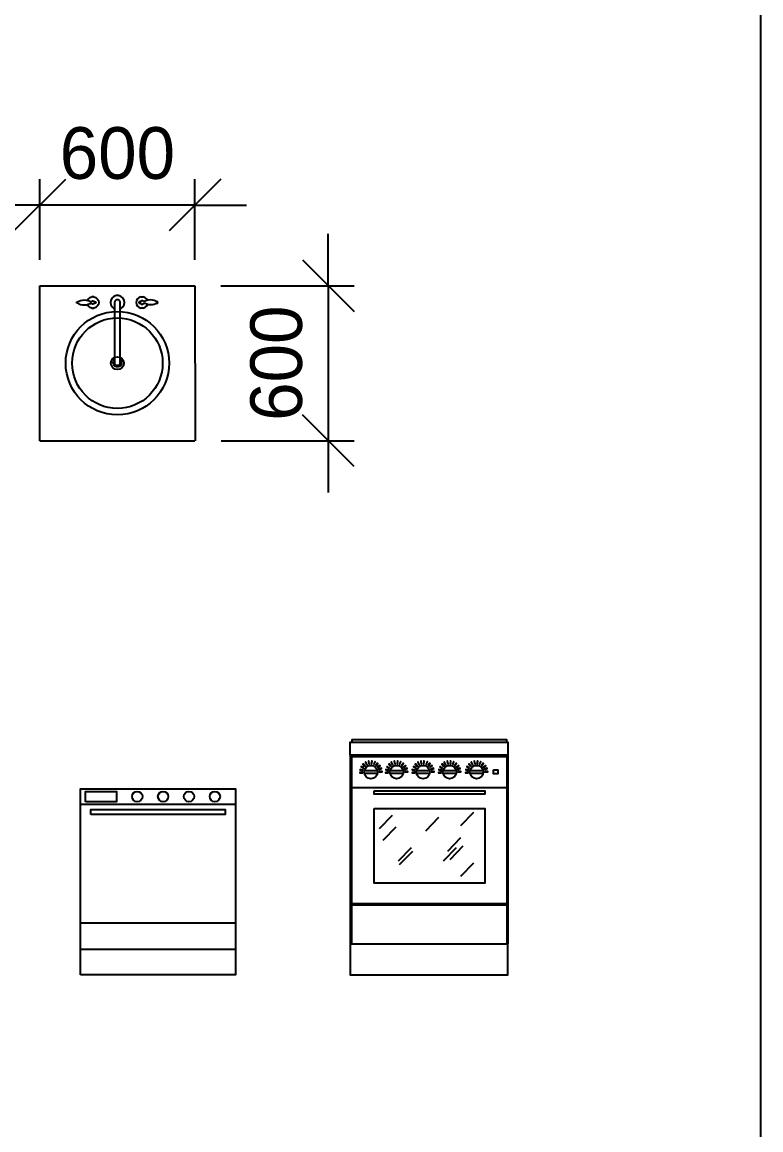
# Model space of a CAD drawing. Header units: millimetres. Extents: x 3103 to 179340, y -10977 to 70536.
# Drawn here: x 27542 to 30399, y 35614 to 39901 of the extents above; entities that cross this region are included whole.
import ezdxf

# ---------------------------------------------------------------- set-up
doc = ezdxf.new("R2010")
doc.units = ezdxf.units.MM
doc.header["$LTSCALE"] = 0.5
doc.layers.add('kuhnja', color=190, linetype='Continuous')
doc.layers.add('MEBEL', color=1, linetype='Continuous')
doc.styles.add('WROMLATS', font='wromlats.shx', dxfattribs={"bigfont": 'bigfont.shx'})
doc.dimstyles.new('juka', dxfattribs={"dimscale": 100, "dimtxt": 2, "dimasz": 2, "dimexe": 1, "dimexo": 1, "dimgap": 1, "dimtad": 1, "dimtoh": 1, "dimdec": 0, "dimzin": 0, "dimdsep": 46, "dimtxsty": 'WROMLATS', "dimblk": 'OBLIQUE', "dimcen": -3, "dimdle": 1, "dimclrd": 256, "dimclre": 256, "dimclrt": 256, "dimadec": 0, "dimazin": 0, "dimtfac": 1, "dimtdec": 0, "dimtix": 1, "dimtmove": 2, "dimatfit": 3, "dimldrblk": 'ORIGIN2', "dimfxl": 1, "dimtvp": 2.5, "dimtolj": 1, "dimtzin": 0, "dimarcsym": 0})

# ---------------------------------------------------------------- blocks, each defined once
blk = doc.blocks.new('Cab Base 1D_29')
at = {"layer": 'kuhnja', "linetype": 'Continuous'}
for p, q in [((0, 600), (600, 600)), ((286.4, 558.6), (279.2, 552.5)), ((286.4, 558.6), (279.2, 552.5)), ((286.4, 558.6), (279.2, 552.5)), ((295.3, 561.8), (286.4, 558.6)), ((295.3, 561.8), (286.4, 558.6)), ((295.3, 561.8), (286.4, 558.6)), ((304.7, 561.8), (295.3, 561.8)), ((304.7, 561.8), (295.3, 561.8)), ((304.7, 561.8), (295.3, 561.8)), ((313.6, 558.6), (304.7, 561.8)), ((313.6, 558.6), (304.7, 561.8)), ((313.6, 558.6), (304.7, 561.8)), ((320.8, 552.5), (313.6, 558.6)), ((320.8, 552.5), (313.6, 558.6)), ((320.8, 552.5), (313.6, 558.6)), ((142.6, 535.5), (142.9, 536.5)), ((142.6, 535.5), (142.9, 536.5)), ((142.6, 535.5), (142.9, 536.5)), ((142.6, 534.5), (142.6, 535.5)), ((142.6, 534.5), (142.6, 535.5)), ((142.6, 534.5), (142.6, 535.5)), ((142.9, 533.5), (142.6, 534.5)), ((142.9, 533.5), (142.6, 534.5)), ((142.9, 533.5), (142.6, 534.5)), ((142.9, 536.5), (143.6, 537.3)), ((142.9, 536.5), (143.6, 537.3)), ((142.9, 536.5), (143.6, 537.3)), ((143.6, 532.7), (142.9, 533.5)), ((143.6, 532.7), (142.9, 533.5)), ((143.6, 532.7), (142.9, 533.5)), ((143.6, 537.3), (144.5, 537.8)), ((143.6, 537.3), (144.5, 537.8)), ((143.6, 537.3), (144.5, 537.8)), ((144.5, 532.2), (143.6, 532.7)), ((144.5, 532.2), (143.6, 532.7)), ((144.5, 532.2), (143.6, 532.7)), ((144.5, 537.8), (145.5, 538)), ((144.5, 537.8), (145.5, 538)), ((144.5, 537.8), (145.5, 538)), ((145.5, 532), (144.5, 532.2)), ((145.5, 532), (144.5, 532.2)), ((145.5, 532), (144.5, 532.2)), ((145.5, 538), (146.5, 537.8)), ((145.5, 538), (146.5, 537.8)), ((145.5, 538), (146.5, 537.8)), ((146.5, 532.2), (145.5, 532)), ((146.5, 532.2), (145.5, 532)), ((146.5, 532.2), (145.5, 532)), ((146.5, 537.8), (147.4, 537.3)), ((146.5, 537.8), (147.4, 537.3)), ((146.5, 537.8), (147.4, 537.3)), ((147.4, 532.7), (146.5, 532.2)), ((147.4, 532.7), (146.5, 532.2)), ((147.4, 532.7), (146.5, 532.2)), ((147.4, 537.3), (148, 536.6)), ((147.4, 537.3), (148, 536.6)), ((147.4, 537.3), (148, 536.6)), ((148, 533.4), (147.4, 532.7)), ((148, 533.4), (147.4, 532.7)), ((148, 533.4), (147.4, 532.7)), ((148, 536.6), (148.6, 538.2)), ((148, 536.6), (148.6, 538.2)), ((148, 536.6), (148.6, 538.2)), ((148, 533.4), (148.6, 531.8)), ((148, 533.4), (148.6, 531.8)), ((148, 533.4), (148.6, 531.8)), ((148.6, 538.2), (149.5, 539.6)), ((148.6, 538.2), (149.5, 539.6)), ((148.6, 538.2), (149.5, 539.6)), ((148.6, 531.8), (149.5, 530.4)), ((148.6, 531.8), (149.5, 530.4)), ((148.6, 531.8), (149.5, 530.4)), ((149.5, 539.6), (151.2, 540.6)), ((149.5, 539.6), (151.2, 540.6)), ((149.5, 539.6), (151.2, 540.6)), ((149.5, 530.4), (151.2, 529.4)), ((149.5, 530.4), (151.2, 529.4)), ((149.5, 530.4), (151.2, 529.4)), ((151.2, 540.6), (157.1, 542.7)), ((151.2, 540.6), (157.1, 542.7)), ((151.2, 540.6), (157.1, 542.7)), ((151.2, 529.4), (157.1, 527.3)), ((151.2, 529.4), (157.1, 527.3)), ((151.2, 529.4), (157.1, 527.3)), ((157.1, 542.7), (164.7, 544.2)), ((157.1, 542.7), (164.7, 544.2)), ((157.1, 542.7), (164.7, 544.2)), ((157.1, 527.3), (164.7, 525.8)), ((157.1, 527.3), (164.7, 525.8)), ((157.1, 527.3), (164.7, 525.8)), ((164.7, 544.2), (172.4, 544.7)), ((164.7, 544.2), (172.4, 544.7)), ((164.7, 544.2), (172.4, 544.7)), ((164.7, 525.8), (172.4, 525.3)), ((164.7, 525.8), (172.4, 525.3)), ((164.7, 525.8), (172.4, 525.3)), ((172.4, 544.7), (180.3, 543.8)), ((172.4, 544.7), (180.3, 543.8)), ((172.4, 544.7), (180.3, 543.8)), ((172.4, 525.3), (180.3, 526.2)), ((172.4, 525.3), (180.3, 526.2)), ((172.4, 525.3), (180.3, 526.2)), ((180.3, 543.8), (186.4, 542.1)), ((180.3, 543.8), (186.4, 542.1)), ((180.3, 543.8), (186.4, 542.1)), ((180.3, 526.2), (186.4, 527.9)), ((180.3, 526.2), (186.4, 527.9)), ((180.3, 526.2), (186.4, 527.9)), ((183.8, 542.8), (187.7, 549.6)), ((183.8, 542.8), (187.7, 549.6)), ((183.8, 542.8), (187.7, 549.6)), ((187.7, 520.4), (183.8, 527.2)), ((187.7, 520.4), (183.8, 527.2)), ((187.7, 520.4), (183.8, 527.2)), ((186.4, 542.1), (193, 539.6)), ((186.4, 542.1), (193, 539.6)), ((186.4, 542.1), (193, 539.6)), ((186.4, 527.9), (193, 530.4)), ((186.4, 527.9), (193, 530.4)), ((186.4, 527.9), (193, 530.4)), ((187.7, 549.6), (193.7, 554.6)), ((187.7, 549.6), (193.7, 554.6)), ((187.7, 549.6), (193.7, 554.6)), ((193.7, 515.4), (187.7, 520.4)), ((193.7, 515.4), (187.7, 520.4)), ((193.7, 515.4), (187.7, 520.4)), ((193, 539.6), (197.3, 538.6)), ((193, 539.6), (197.3, 538.6)), ((193, 539.6), (197.3, 538.6)), ((193, 530.4), (197.3, 531.4)), ((193, 530.4), (197.3, 531.4)), ((193, 530.4), (197.3, 531.4)), ((193.7, 554.6), (201.1, 557.3)), ((193.7, 554.6), (201.1, 557.3)), ((193.7, 554.6), (201.1, 557.3)), ((201.1, 512.7), (193.7, 515.4)), ((201.1, 512.7), (193.7, 515.4)), ((201.1, 512.7), (193.7, 515.4)), ((197.3, 538.6), (199, 538.4)), ((197.3, 538.6), (199, 538.4)), ((197.3, 538.6), (199, 538.4)), ((197.3, 531.4), (199, 531.6)), ((197.3, 531.4), (199, 531.6)), ((197.3, 531.4), (199, 531.6)), ((198.9, 538.1), (199, 538.4)), ((198.9, 538.1), (199, 538.4)), ((198.9, 538.1), (199, 538.4)), ((199, 531.6), (198.9, 531.9)), ((199, 531.6), (198.9, 531.9)), ((199, 531.6), (198.9, 531.9)), ((199, 538.4), (200.6, 540.3)), ((199, 538.4), (200.6, 540.3)), ((199, 538.4), (200.6, 540.3)), ((200.6, 529.7), (199, 531.6)), ((200.6, 529.7), (199, 531.6)), ((200.6, 529.7), (199, 531.6)), ((200.6, 540.3), (202.6, 541.5)), ((200.6, 540.3), (202.6, 541.5)), ((200.6, 540.3), (202.6, 541.5)), ((202.6, 528.5), (200.6, 529.7)), ((202.6, 528.5), (200.6, 529.7)), ((202.6, 528.5), (200.6, 529.7)), ((208.9, 557.3), (201.1, 557.3)), ((208.9, 557.3), (201.1, 557.3)), ((208.9, 557.3), (201.1, 557.3)), ((202.6, 541.5), (205, 541.9)), ((202.6, 541.5), (205, 541.9)), ((202.6, 541.5), (205, 541.9)), ((205, 528.1), (202.6, 528.5)), ((205, 528.1), (202.6, 528.5)), ((205, 528.1), (202.6, 528.5)), ((205, 541.9), (207.4, 541.5)), ((205, 541.9), (207.4, 541.5)), ((205, 541.9), (207.4, 541.5)), ((207.4, 528.5), (205, 528.1)), ((207.4, 528.5), (205, 528.1)), ((207.4, 528.5), (205, 528.1)), ((207.4, 541.5), (209.4, 540.3)), ((207.4, 541.5), (209.4, 540.3)), ((207.4, 541.5), (209.4, 540.3)), ((209.4, 529.7), (207.4, 528.5)), ((209.4, 529.7), (207.4, 528.5)), ((209.4, 529.7), (207.4, 528.5)), ((208.9, 557.3), (216.3, 554.6)), ((208.9, 557.3), (216.3, 554.6)), ((208.9, 557.3), (216.3, 554.6)), ((216.3, 515.4), (208.9, 512.7)), ((216.3, 515.4), (208.9, 512.7)), ((216.3, 515.4), (208.9, 512.7)), ((209.4, 540.3), (211, 538.4)), ((209.4, 540.3), (211, 538.4)), ((209.4, 540.3), (211, 538.4)), ((211, 531.6), (209.4, 529.7)), ((211, 531.6), (209.4, 529.7)), ((211, 531.6), (209.4, 529.7)), ((211, 538.4), (211.8, 536.2)), ((211, 538.4), (211.8, 536.2)), ((211, 538.4), (211.8, 536.2)), ((211.8, 533.8), (211, 531.6)), ((211.8, 533.8), (211, 531.6)), ((211.8, 533.8), (211, 531.6)), ((211.8, 536.1), (211.9, 536.5)), ((211.8, 536.1), (211.9, 536.5)), ((211.8, 536.1), (211.9, 536.5)), ((211.8, 536.2), (211.8, 533.8)), ((211.8, 536.2), (211.8, 533.8)), ((211.8, 536.2), (211.8, 533.8)), ((211.9, 533.5), (211.8, 533.9)), ((211.9, 533.5), (211.8, 533.9)), ((211.9, 533.5), (211.8, 533.9)), ((211.9, 536.5), (212.6, 537.3)), ((211.9, 536.5), (212.6, 537.3)), ((211.9, 536.5), (212.6, 537.3)), ((212.6, 532.7), (211.9, 533.5)), ((212.6, 532.7), (211.9, 533.5)), ((212.6, 532.7), (211.9, 533.5)), ((212.6, 537.3), (213.5, 537.8)), ((212.6, 537.3), (213.5, 537.8)), ((212.6, 537.3), (213.5, 537.8)), ((213.5, 532.2), (212.6, 532.7)), ((213.5, 532.2), (212.6, 532.7)), ((213.5, 532.2), (212.6, 532.7)), ((213.5, 537.8), (214.5, 538)), ((213.5, 537.8), (214.5, 538)), ((213.5, 537.8), (214.5, 538)), ((214.5, 532), (213.5, 532.2)), ((214.5, 532), (213.5, 532.2)), ((214.5, 532), (213.5, 532.2)), ((214.5, 538), (215.5, 537.8)), ((214.5, 538), (215.5, 537.8)), ((214.5, 538), (215.5, 537.8)), ((215.5, 532.2), (214.5, 532)), ((215.5, 532.2), (214.5, 532)), ((215.5, 532.2), (214.5, 532)), ((215.5, 537.8), (216.4, 537.3)), ((215.5, 537.8), (216.4, 537.3)), ((215.5, 537.8), (216.4, 537.3)), ((216.4, 532.7), (215.5, 532.2)), ((216.4, 532.7), (215.5, 532.2)), ((216.4, 532.7), (215.5, 532.2)), ((216.3, 554.6), (222.3, 549.6)), ((216.3, 554.6), (222.3, 549.6)), ((216.3, 554.6), (222.3, 549.6)), ((222.3, 520.4), (216.3, 515.4)), ((222.3, 520.4), (216.3, 515.4)), ((222.3, 520.4), (216.3, 515.4)), ((216.4, 537.3), (217.1, 536.5)), ((216.4, 537.3), (217.1, 536.5)), ((216.4, 537.3), (217.1, 536.5)), ((217.1, 533.5), (216.4, 532.7)), ((217.1, 533.5), (216.4, 532.7)), ((217.1, 533.5), (216.4, 532.7)), ((217.1, 536.5), (217.4, 535.5)), ((217.1, 536.5), (217.4, 535.5)), ((217.1, 536.5), (217.4, 535.5)), ((217.4, 534.5), (217.1, 533.5)), ((217.4, 534.5), (217.1, 533.5)), ((217.4, 534.5), (217.1, 533.5)), ((217.4, 535.5), (217.4, 534.5)), ((217.4, 535.5), (217.4, 534.5)), ((217.4, 535.5), (217.4, 534.5)), ((222.3, 549.6), (226.3, 542.7)), ((222.3, 549.6), (226.3, 542.7)), ((222.3, 549.6), (226.3, 542.7)), ((226.3, 527.3), (222.3, 520.4)), ((226.3, 527.3), (222.3, 520.4)), ((226.3, 527.3), (222.3, 520.4)), ((226.3, 542.7), (227.6, 535)), ((226.3, 542.7), (227.6, 535)), ((226.3, 542.7), (227.6, 535)), ((227.6, 535), (226.3, 527.3)), ((227.6, 535), (226.3, 527.3)), ((227.6, 535), (226.3, 527.3)), ((274.4, 544.3), (272.8, 535)), ((274.4, 544.3), (272.8, 535)), ((274.4, 544.3), (272.8, 535)), ((272.8, 535), (274.4, 525.7)), ((272.8, 535), (274.4, 525.7)), ((272.8, 535), (274.4, 525.7)), ((279.2, 552.5), (274.4, 544.3)), ((279.2, 552.5), (274.4, 544.3)), ((279.2, 552.5), (274.4, 544.3)), ((274.4, 525.7), (279.2, 517.5)), ((274.4, 525.7), (279.2, 517.5)), ((274.4, 525.7), (279.2, 517.5)), ((279.2, 517.5), (286.4, 511.4)), ((279.2, 517.5), (286.4, 511.4)), ((279.2, 517.5), (286.4, 511.4)), ((289.5, 537.8), (289.2, 536.9)), ((289.5, 537.8), (289.2, 536.9)), ((289.5, 537.8), (289.2, 536.9)), ((289.2, 536.9), (289.2, 299.8)), ((289.2, 536.9), (289.2, 299.8)), ((289.2, 536.9), (289.2, 299.8)), ((290.1, 539.6), (289.5, 537.8)), ((290.1, 539.6), (289.5, 537.8)), ((290.1, 539.6), (289.5, 537.8)), ((290.5, 540.5), (290.1, 539.6)), ((290.5, 540.5), (290.1, 539.6)), ((290.5, 540.5), (290.1, 539.6)), ((291.1, 541.2), (290.5, 540.5)), ((291.1, 541.2), (290.5, 540.5)), ((291.1, 541.2), (290.5, 540.5)), ((292.3, 542.7), (291.1, 541.2)), ((292.3, 542.7), (291.1, 541.2)), ((292.3, 542.7), (291.1, 541.2)), ((292.9, 543.4), (292.3, 542.7)), ((292.9, 543.4), (292.3, 542.7)), ((292.9, 543.4), (292.3, 542.7)), ((293.8, 543.9), (292.9, 543.4)), ((293.8, 543.9), (292.9, 543.4)), ((293.8, 543.9), (292.9, 543.4)), ((295.4, 544.9), (293.8, 543.9)), ((295.4, 544.9), (293.8, 543.9)), ((295.4, 544.9), (293.8, 543.9)), ((296.2, 545.3), (295.4, 544.9)), ((296.2, 545.3), (295.4, 544.9)), ((296.2, 545.3), (295.4, 544.9)), ((297.2, 545.5), (296.2, 545.3)), ((297.2, 545.5), (296.2, 545.3)), ((297.2, 545.5), (296.2, 545.3)), ((299.1, 545.8), (297.2, 545.5)), ((299.1, 545.8), (297.2, 545.5)), ((299.1, 545.8), (297.2, 545.5)), ((300, 546), (299.1, 545.8)), ((300, 546), (299.1, 545.8)), ((300, 546), (299.1, 545.8)), ((300.9, 545.8), (300, 546)), ((300.9, 545.8), (300, 546)), ((300.9, 545.8), (300, 546)), ((302.8, 545.5), (300.9, 545.8)), ((302.8, 545.5), (300.9, 545.8)), ((302.8, 545.5), (300.9, 545.8)), ((303.8, 545.3), (302.8, 545.5)), ((303.8, 545.3), (302.8, 545.5)), ((303.8, 545.3), (302.8, 545.5)), ((304.6, 544.9), (303.8, 545.3)), ((304.6, 544.9), (303.8, 545.3)), ((304.6, 544.9), (303.8, 545.3)), ((306.2, 543.9), (304.6, 544.9)), ((306.2, 543.9), (304.6, 544.9)), ((306.2, 543.9), (304.6, 544.9)), ((307.1, 543.4), (306.2, 543.9)), ((307.1, 543.4), (306.2, 543.9)), ((307.1, 543.4), (306.2, 543.9)), ((307.7, 542.7), (307.1, 543.4)), ((307.7, 542.7), (307.1, 543.4)), ((307.7, 542.7), (307.1, 543.4)), ((308.9, 541.2), (307.7, 542.7)), ((308.9, 541.2), (307.7, 542.7)), ((308.9, 541.2), (307.7, 542.7)), ((309.5, 540.5), (308.9, 541.2)), ((309.5, 540.5), (308.9, 541.2)), ((309.5, 540.5), (308.9, 541.2)), ((309.9, 539.6), (309.5, 540.5)), ((309.9, 539.6), (309.5, 540.5)), ((309.9, 539.6), (309.5, 540.5)), ((310.5, 537.8), (309.9, 539.6)), ((310.5, 537.8), (309.9, 539.6)), ((310.5, 537.8), (309.9, 539.6)), ((310.8, 536.9), (310.5, 537.8)), ((310.8, 536.9), (310.5, 537.8)), ((310.8, 536.9), (310.5, 537.8)), ((310.8, 299.8), (310.8, 536.9)), ((310.8, 299.8), (310.8, 536.9)), ((310.8, 299.8), (310.8, 536.9)), ((313.6, 511.4), (320.8, 517.5)), ((313.6, 511.4), (320.8, 517.5)), ((313.6, 511.4), (320.8, 517.5)), ((325.6, 544.3), (320.8, 552.5)), ((325.6, 544.3), (320.8, 552.5)), ((325.6, 544.3), (320.8, 552.5)), ((320.8, 517.5), (325.6, 525.7)), ((320.8, 517.5), (325.6, 525.7)), ((320.8, 517.5), (325.6, 525.7)), ((327.2, 535), (325.6, 544.3)), ((327.2, 535), (325.6, 544.3)), ((327.2, 535), (325.6, 544.3)), ((325.6, 525.7), (327.2, 535)), ((325.6, 525.7), (327.2, 535)), ((325.6, 525.7), (327.2, 535)), ((373.7, 542.7), (372.4, 535)), ((373.7, 542.7), (372.4, 535)), ((373.7, 542.7), (372.4, 535)), ((372.4, 535), (373.7, 527.3)), ((372.4, 535), (373.7, 527.3)), ((372.4, 535), (373.7, 527.3)), ((377.7, 549.6), (373.7, 542.7)), ((377.7, 549.6), (373.7, 542.7)), ((377.7, 549.6), (373.7, 542.7)), ((373.7, 527.3), (377.7, 520.4)), ((373.7, 527.3), (377.7, 520.4)), ((373.7, 527.3), (377.7, 520.4)), ((383.7, 554.6), (377.7, 549.6)), ((383.7, 554.6), (377.7, 549.6)), ((383.7, 554.6), (377.7, 549.6)), ((377.7, 520.4), (383.7, 515.4)), ((377.7, 520.4), (383.7, 515.4)), ((377.7, 520.4), (383.7, 515.4)), ((382.9, 536.5), (382.6, 535.5)), ((382.9, 536.5), (382.6, 535.5)), ((382.9, 536.5), (382.6, 535.5)), ((382.6, 535.5), (382.6, 534.5)), ((382.6, 535.5), (382.6, 534.5)), ((382.6, 535.5), (382.6, 534.5)), ((382.6, 534.5), (382.9, 533.5)), ((382.6, 534.5), (382.9, 533.5)), ((382.6, 534.5), (382.9, 533.5)), ((383.6, 537.3), (382.9, 536.5)), ((383.6, 537.3), (382.9, 536.5)), ((383.6, 537.3), (382.9, 536.5)), ((382.9, 533.5), (383.6, 532.7)), ((382.9, 533.5), (383.6, 532.7)), ((382.9, 533.5), (383.6, 532.7)), ((384.5, 537.8), (383.6, 537.3)), ((384.5, 537.8), (383.6, 537.3)), ((384.5, 537.8), (383.6, 537.3)), ((383.6, 532.7), (384.5, 532.2)), ((383.6, 532.7), (384.5, 532.2)), ((383.6, 532.7), (384.5, 532.2)), ((391.1, 557.3), (383.7, 554.6)), ((391.1, 557.3), (383.7, 554.6)), ((391.1, 557.3), (383.7, 554.6)), ((383.7, 515.4), (391.1, 512.7)), ((383.7, 515.4), (391.1, 512.7)), ((383.7, 515.4), (391.1, 512.7)), ((385.5, 538), (384.5, 537.8)), ((385.5, 538), (384.5, 537.8)), ((385.5, 538), (384.5, 537.8)), ((384.5, 532.2), (385.5, 532)), ((384.5, 532.2), (385.5, 532)), ((384.5, 532.2), (385.5, 532)), ((386.5, 537.8), (385.5, 538)), ((386.5, 537.8), (385.5, 538)), ((386.5, 537.8), (385.5, 538)), ((385.5, 532), (386.5, 532.2)), ((385.5, 532), (386.5, 532.2)), ((385.5, 532), (386.5, 532.2)), ((387.4, 537.3), (386.5, 537.8)), ((387.4, 537.3), (386.5, 537.8)), ((387.4, 537.3), (386.5, 537.8)), ((386.5, 532.2), (387.4, 532.7)), ((386.5, 532.2), (387.4, 532.7)), ((386.5, 532.2), (387.4, 532.7)), ((388.1, 536.5), (387.4, 537.3)), ((388.1, 536.5), (387.4, 537.3)), ((388.1, 536.5), (387.4, 537.3)), ((387.4, 532.7), (388.1, 533.5)), ((387.4, 532.7), (388.1, 533.5)), ((387.4, 532.7), (388.1, 533.5)), ((388.2, 536.1), (388.1, 536.5)), ((388.2, 536.1), (388.1, 536.5)), ((388.2, 536.1), (388.1, 536.5)), ((388.1, 533.5), (388.2, 533.9)), ((388.1, 533.5), (388.2, 533.9)), ((388.1, 533.5), (388.2, 533.9)), ((389, 538.4), (388.2, 536.2)), ((389, 538.4), (388.2, 536.2)), ((389, 538.4), (388.2, 536.2)), ((388.2, 536.2), (388.2, 533.8)), ((388.2, 536.2), (388.2, 533.8)), ((388.2, 536.2), (388.2, 533.8)), ((388.2, 533.8), (389, 531.6)), ((388.2, 533.8), (389, 531.6)), ((388.2, 533.8), (389, 531.6)), ((390.6, 540.3), (389, 538.4)), ((390.6, 540.3), (389, 538.4)), ((390.6, 540.3), (389, 538.4)), ((389, 531.6), (390.6, 529.7)), ((389, 531.6), (390.6, 529.7)), ((389, 531.6), (390.6, 529.7)), ((392.6, 541.5), (390.6, 540.3)), ((392.6, 541.5), (390.6, 540.3)), ((392.6, 541.5), (390.6, 540.3)), ((390.6, 529.7), (392.6, 528.5)), ((390.6, 529.7), (392.6, 528.5)), ((390.6, 529.7), (392.6, 528.5)), ((391.1, 557.3), (398.9, 557.3)), ((391.1, 557.3), (398.9, 557.3)), ((391.1, 557.3), (398.9, 557.3)), ((395, 541.9), (392.6, 541.5)), ((395, 541.9), (392.6, 541.5)), ((395, 541.9), (392.6, 541.5)), ((392.6, 528.5), (395, 528.1)), ((392.6, 528.5), (395, 528.1)), ((392.6, 528.5), (395, 528.1)), ((397.4, 541.5), (395, 541.9)), ((397.4, 541.5), (395, 541.9)), ((397.4, 541.5), (395, 541.9)), ((395, 528.1), (397.4, 528.5)), ((395, 528.1), (397.4, 528.5)), ((395, 528.1), (397.4, 528.5)), ((399.4, 540.3), (397.4, 541.5)), ((399.4, 540.3), (397.4, 541.5)), ((399.4, 540.3), (397.4, 541.5)), ((397.4, 528.5), (399.4, 529.7)), ((397.4, 528.5), (399.4, 529.7)), ((397.4, 528.5), (399.4, 529.7)), ((406.3, 554.6), (398.9, 557.3)), ((406.3, 554.6), (398.9, 557.3)), ((406.3, 554.6), (398.9, 557.3)), ((398.9, 512.7), (406.3, 515.4)), ((398.9, 512.7), (406.3, 515.4)), ((398.9, 512.7), (406.3, 515.4)), ((401, 538.4), (399.4, 540.3)), ((401, 538.4), (399.4, 540.3)), ((401, 538.4), (399.4, 540.3)), ((399.4, 529.7), (401, 531.6)), ((399.4, 529.7), (401, 531.6)), ((399.4, 529.7), (401, 531.6)), ((402.7, 538.6), (401, 538.4)), ((402.7, 538.6), (401, 538.4)), ((402.7, 538.6), (401, 538.4)), ((401.1, 538.1), (401, 538.4)), ((401.1, 538.1), (401, 538.4)), ((401.1, 538.1), (401, 538.4)), ((401, 531.6), (401.1, 531.9)), ((401, 531.6), (401.1, 531.9)), ((401, 531.6), (401.1, 531.9)), ((402.7, 531.4), (401, 531.6)), ((402.7, 531.4), (401, 531.6)), ((402.7, 531.4), (401, 531.6)), ((407, 539.6), (402.7, 538.6)), ((407, 539.6), (402.7, 538.6)), ((407, 539.6), (402.7, 538.6)), ((407, 530.4), (402.7, 531.4)), ((407, 530.4), (402.7, 531.4)), ((407, 530.4), (402.7, 531.4)), ((412.3, 549.6), (406.3, 554.6)), ((412.3, 549.6), (406.3, 554.6)), ((412.3, 549.6), (406.3, 554.6)), ((406.3, 515.4), (412.3, 520.4)), ((406.3, 515.4), (412.3, 520.4)), ((406.3, 515.4), (412.3, 520.4)), ((413.6, 542.1), (407, 539.6)), ((413.6, 542.1), (407, 539.6)), ((413.6, 542.1), (407, 539.6)), ((413.6, 527.9), (407, 530.4)), ((413.6, 527.9), (407, 530.4)), ((413.6, 527.9), (407, 530.4)), ((416.2, 542.8), (412.3, 549.6)), ((416.2, 542.8), (412.3, 549.6)), ((416.2, 542.8), (412.3, 549.6)), ((412.3, 520.4), (416.2, 527.2)), ((412.3, 520.4), (416.2, 527.2)), ((412.3, 520.4), (416.2, 527.2)), ((419.7, 543.8), (413.6, 542.1)), ((419.7, 543.8), (413.6, 542.1)), ((419.7, 543.8), (413.6, 542.1)), ((419.7, 526.2), (413.6, 527.9)), ((419.7, 526.2), (413.6, 527.9)), ((419.7, 526.2), (413.6, 527.9)), ((427.6, 544.7), (419.7, 543.8)), ((427.6, 544.7), (419.7, 543.8)), ((427.6, 544.7), (419.7, 543.8)), ((427.6, 525.3), (419.7, 526.2)), ((427.6, 525.3), (419.7, 526.2)), ((427.6, 525.3), (419.7, 526.2)), ((435.3, 544.2), (427.6, 544.7)), ((435.3, 544.2), (427.6, 544.7)), ((435.3, 544.2), (427.6, 544.7)), ((435.3, 525.8), (427.6, 525.3)), ((435.3, 525.8), (427.6, 525.3)), ((435.3, 525.8), (427.6, 525.3)), ((442.9, 542.7), (435.3, 544.2)), ((442.9, 542.7), (435.3, 544.2)), ((442.9, 542.7), (435.3, 544.2)), ((442.9, 527.3), (435.3, 525.8)), ((442.9, 527.3), (435.3, 525.8)), ((442.9, 527.3), (435.3, 525.8)), ((448.8, 540.6), (442.9, 542.7)), ((448.8, 540.6), (442.9, 542.7)), ((448.8, 540.6), (442.9, 542.7)), ((448.8, 529.4), (442.9, 527.3)), ((448.8, 529.4), (442.9, 527.3)), ((448.8, 529.4), (442.9, 527.3)), ((450.5, 539.6), (448.8, 540.6)), ((450.5, 539.6), (448.8, 540.6)), ((450.5, 539.6), (448.8, 540.6)), ((450.5, 530.4), (448.8, 529.4)), ((450.5, 530.4), (448.8, 529.4)), ((450.5, 530.4), (448.8, 529.4)), ((451.4, 538.2), (450.5, 539.6)), ((451.4, 538.2), (450.5, 539.6)), ((451.4, 538.2), (450.5, 539.6)), ((451.4, 531.8), (450.5, 530.4)), ((451.4, 531.8), (450.5, 530.4)), ((451.4, 531.8), (450.5, 530.4)), ((452, 536.6), (451.4, 538.2)), ((452, 536.6), (451.4, 538.2)), ((452, 536.6), (451.4, 538.2)), ((452, 533.4), (451.4, 531.8)), ((452, 533.4), (451.4, 531.8)), ((452, 533.4), (451.4, 531.8)), ((452.6, 537.3), (452, 536.6)), ((452.6, 537.3), (452, 536.6)), ((452.6, 537.3), (452, 536.6)), ((452, 533.4), (452.6, 532.7)), ((452, 533.4), (452.6, 532.7)), ((452, 533.4), (452.6, 532.7)), ((453.5, 537.8), (452.6, 537.3)), ((453.5, 537.8), (452.6, 537.3)), ((453.5, 537.8), (452.6, 537.3)), ((452.6, 532.7), (453.5, 532.2)), ((452.6, 532.7), (453.5, 532.2)), ((452.6, 532.7), (453.5, 532.2)), ((454.5, 538), (453.5, 537.8)), ((454.5, 538), (453.5, 537.8)), ((454.5, 538), (453.5, 537.8)), ((453.5, 532.2), (454.5, 532)), ((453.5, 532.2), (454.5, 532)), ((453.5, 532.2), (454.5, 532)), ((455.5, 537.8), (454.5, 538)), ((455.5, 537.8), (454.5, 538)), ((455.5, 537.8), (454.5, 538)), ((454.5, 532), (455.5, 532.2)), ((454.5, 532), (455.5, 532.2)), ((454.5, 532), (455.5, 532.2)), ((456.4, 537.3), (455.5, 537.8)), ((456.4, 537.3), (455.5, 537.8)), ((456.4, 537.3), (455.5, 537.8)), ((455.5, 532.2), (456.4, 532.7)), ((455.5, 532.2), (456.4, 532.7)), ((455.5, 532.2), (456.4, 532.7)), ((457.1, 536.5), (456.4, 537.3)), ((457.1, 536.5), (456.4, 537.3)), ((457.1, 536.5), (456.4, 537.3)), ((456.4, 532.7), (457.1, 533.5)), ((456.4, 532.7), (457.1, 533.5)), ((456.4, 532.7), (457.1, 533.5)), ((457.4, 535.5), (457.1, 536.5)), ((457.4, 535.5), (457.1, 536.5)), ((457.4, 535.5), (457.1, 536.5)), ((457.1, 533.5), (457.4, 534.5)), ((457.1, 533.5), (457.4, 534.5)), ((457.1, 533.5), (457.4, 534.5)), ((457.4, 534.5), (457.4, 535.5)), ((457.4, 534.5), (457.4, 535.5)), ((457.4, 534.5), (457.4, 535.5)), ((201.1, 512.7), (208.9, 512.7)), ((201.1, 512.7), (208.9, 512.7)), ((201.1, 512.7), (208.9, 512.7)), ((286.4, 511.4), (289.2, 510.4)), ((286.4, 511.4), (289.2, 510.4)), ((286.4, 511.4), (289.2, 510.4)), ((310.8, 510.4), (313.6, 511.4)), ((310.8, 510.4), (313.6, 511.4)), ((310.8, 510.4), (313.6, 511.4)), ((398.9, 512.7), (391.1, 512.7)), ((398.9, 512.7), (391.1, 512.7)), ((398.9, 512.7), (391.1, 512.7)), ((283.5, 301.7), (284.5, 307.4)), ((283.5, 301.7), (284.5, 307.4)), ((283.5, 301.7), (284.5, 307.4)), ((284.5, 296), (283.5, 301.7)), ((284.5, 296), (283.5, 301.7)), ((284.5, 296), (283.5, 301.7)), ((284.5, 307.4), (287.3, 312.3)), ((284.5, 307.4), (287.3, 312.3)), ((284.5, 307.4), (287.3, 312.3)), ((287.3, 312.3), (289.2, 313.9)), ((287.3, 312.3), (289.2, 313.9)), ((287.3, 312.3), (289.2, 313.9)), ((310.8, 313.9), (312.7, 312.3)), ((310.8, 313.9), (312.7, 312.3)), ((310.8, 313.9), (312.7, 312.3)), ((312.7, 312.3), (315.5, 307.4)), ((312.7, 312.3), (315.5, 307.4)), ((312.7, 312.3), (315.5, 307.4)), ((315.5, 307.4), (316.5, 301.7)), ((315.5, 307.4), (316.5, 301.7)), ((315.5, 307.4), (316.5, 301.7)), ((316.5, 301.7), (315.5, 296)), ((316.5, 301.7), (315.5, 296)), ((316.5, 301.7), (315.5, 296)), ((287.3, 291.1), (284.5, 296)), ((287.3, 291.1), (284.5, 296)), ((287.3, 291.1), (284.5, 296)), ((291.7, 287.4), (287.3, 291.1)), ((291.7, 287.4), (287.3, 291.1)), ((291.7, 287.4), (287.3, 291.1)), ((290.5, 296.2), (289.2, 299.8)), ((290.5, 296.2), (289.2, 299.8)), ((290.5, 296.2), (289.2, 299.8)), ((292.9, 293.3), (290.5, 296.2)), ((292.9, 293.3), (290.5, 296.2)), ((292.9, 293.3), (290.5, 296.2)), ((297.1, 285.4), (291.7, 287.4)), ((297.1, 285.4), (291.7, 287.4)), ((297.1, 285.4), (291.7, 287.4)), ((296.2, 291.4), (292.9, 293.3)), ((296.2, 291.4), (292.9, 293.3)), ((296.2, 291.4), (292.9, 293.3)), ((300, 290.7), (296.2, 291.4)), ((300, 290.7), (296.2, 291.4)), ((300, 290.7), (296.2, 291.4)), ((302.9, 285.4), (297.1, 285.4)), ((302.9, 285.4), (297.1, 285.4)), ((302.9, 285.4), (297.1, 285.4)), ((303.8, 291.4), (300, 290.7)), ((303.8, 291.4), (300, 290.7)), ((303.8, 291.4), (300, 290.7)), ((308.3, 287.4), (302.9, 285.4)), ((308.3, 287.4), (302.9, 285.4)), ((308.3, 287.4), (302.9, 285.4)), ((307.1, 293.3), (303.8, 291.4)), ((307.1, 293.3), (303.8, 291.4)), ((307.1, 293.3), (303.8, 291.4)), ((309.5, 296.2), (307.1, 293.3)), ((309.5, 296.2), (307.1, 293.3)), ((309.5, 296.2), (307.1, 293.3)), ((312.7, 291.1), (308.3, 287.4)), ((312.7, 291.1), (308.3, 287.4)), ((312.7, 291.1), (308.3, 287.4)), ((310.8, 299.8), (309.5, 296.2)), ((310.8, 299.8), (309.5, 296.2)), ((310.8, 299.8), (309.5, 296.2)), ((315.5, 296), (312.7, 291.1)), ((315.5, 296), (312.7, 291.1)), ((315.5, 296), (312.7, 291.1)), ((0, 0), (600, 0))]:
    blk.add_line(p, q, dxfattribs=at)
at = {"layer": 'kuhnja'}
for p, q in [((0, 0), (0, 600)), ((600, 600), (601.3, 0))]:
    blk.add_line(p, q, dxfattribs=at)
at = {"layer": 'kuhnja', "linetype": 'Continuous'}
for radius in [200, 175, 25]:
    blk.add_circle((300, 300), radius, dxfattribs=at)
blk = doc.blocks.new('Range-Oven - 30 in front')
at = {"layer": 'kuhnja'}
for p, q in [((0, 33.00005), (30, 33.00005)), ((30, 10), (0, 10)), ((0, 5), (30, 5))]:
    blk.add_line(p, q, dxfattribs=at)
for points in [[(0, 0), (0, 36.00005), (30, 36.00005), (30, 0)], [(1, 33.50005), (1, 35.50005), (7, 35.50005), (7, 33.50005)], [(2, 31.00005), (2, 32.00005), (28, 32.00005), (28, 31.00005)]]:
    blk.add_lwpolyline(points, close=True, dxfattribs=at)
for centre in [(11, 34.50005), (16, 34.50005), (21, 34.50005), (26, 34.50005)]:
    blk.add_circle(centre, 1, dxfattribs=at)
blk = doc.blocks.new('_Oblique')
at = {"color": 0, "lineweight": -2}
blk.add_line((-0.5, -0.5), (0.5, 0.5), dxfattribs=at)
blk = doc.blocks.new('*D787')
at = {"layer": 'Defpoints', "color": 0, "transparency": 16777216}
for p in [(27610.4, 39193), (27610.4, 38881), (28210.4, 38881)]:
    blk.add_point(p, dxfattribs=at)
at = {"layer": 'MEBEL', "lineweight": -2, "transparency": 16777216}
for p, q in [((27610.4, 38981), (27610.4, 39293)), ((28210.4, 38981), (28210.4, 39293)), ((27610.4, 39193), (27410.4, 39193)), ((28210.4, 39193), (27610.4, 39193)), ((28210.4, 39193), (28410.4, 39193))]:
    blk.add_line(p, q, dxfattribs=at)
at = {"layer": 'MEBEL', "lineweight": -2, "transparency": 16777216, "xscale": 200, "yscale": 200, "zscale": 200}
blk.add_blockref('_Oblique', (27610.4, 39193), dxfattribs=at)
at = {"layer": 'MEBEL', "lineweight": -2, "transparency": 16777216, "xscale": 200, "yscale": 200, "zscale": 200, "rotation": 180}
blk.add_blockref('_Oblique', (28210.4, 39193), dxfattribs=at)
at = {"layer": 'MEBEL', "transparency": 16777216, "insert": (27910.4, 39393), "char_height": 200, "attachment_point": 5, "style": 'WROMLATS'}
blk.add_mtext('\\A1;600', dxfattribs=at)
blk = doc.blocks.new('_Origin2')
at = {"color": 0, "linetype": 'ByBlock', "lineweight": -2}
blk.add_line((-0.5, 0), (-1, 0), dxfattribs=at)
for radius in [0.5, 0.25]:
    blk.add_circle((0, 0), radius, dxfattribs=at)
blk = doc.blocks.new('*D788')
at = {"layer": 'Defpoints', "color": 0, "transparency": 16777216}
for p in [(28210.4, 38881), (28211.7, 38281), (28725.9, 38281)]:
    blk.add_point(p, dxfattribs=at)
at = {"layer": 'MEBEL', "lineweight": -2, "transparency": 16777216}
for p, q in [((28725.9, 38881), (28725.9, 39081)), ((28310.4, 38881), (28825.9, 38881)), ((28725.9, 38881), (28725.9, 38281)), ((28311.7, 38281), (28825.9, 38281)), ((28725.9, 38281), (28725.9, 38081))]:
    blk.add_line(p, q, dxfattribs=at)
at = {"layer": 'MEBEL', "lineweight": -2, "transparency": 16777216, "xscale": 200, "yscale": 200, "zscale": 200}
for p, rotation in [((28725.9, 38881), 270), ((28725.9, 38281), 90)]:
    blk.add_blockref('_Oblique', p, dxfattribs=dict(at, rotation=rotation))
at = {"layer": 'MEBEL', "transparency": 16777216, "insert": (28525.9, 38581), "char_height": 200, "attachment_point": 5, "rotation": 90, "style": 'WROMLATS'}
blk.add_mtext('\\A1;600', dxfattribs=at)
blk = doc.blocks.new('pechka')
at = {"layer": 'kuhnja'}
for p, q in [((0, 850), (0, 120)), ((5, 845), (5, 275)), ((5, 845), (605, 845)), ((605, 845), (605, 275)), ((610, 850), (610, 120)), ((54.1, 780.4), (105.2, 780.4)), ((54.4, 790.4), (104.9, 790.4)), ((153.7, 780.4), (204.8, 780.4)), ((154, 790.4), (204.6, 790.4)), ((256.2, 780.4), (307.4, 780.4)), ((256.5, 790.4), (307.1, 790.4)), ((358.8, 780.4), (409.9, 780.4)), ((359.1, 790.4), (409.6, 790.4)), ((463.1, 780.4), (514.2, 780.4)), ((463.4, 790.4), (513.9, 790.4)), ((5, 725), (605, 725)), ((112.7, 566.3), (163.1, 618.3)), ((291.6, 557.7), (342, 609.8)), ((428, 577.5), (478.4, 629.6)), ((126.9, 520.8), (177.3, 572.9)), ((376.8, 479.2), (427.2, 531.2)), ((186.6, 441.3), (236.9, 493.4)), ((190.9, 426.5), (241.3, 478.5)), ((361, 440.7), (411.3, 492.8)), ((361, 440.7), (411.3, 492.8)), ((385.9, 447), (436.2, 499)), ((428, 382), (478.4, 434.1)), ((605, 275), (5, 275)), ((605, 270), (5, 270)), ((5, 270), (5, 120)), ((605, 270), (605, 120)), ((5, 120), (610, 120))]:
    blk.add_line(p, q, dxfattribs=at)
for points in [[(5.5, 900), (605, 900), (605, 909.2), (5.5, 909.2)], [(610, 850), (0, 850), (0, 900), (610, 900)], [(610, 850), (0, 850), (0, 0), (610, 0)], [(56.8, 806.4), (57.8, 807.3), (50.1, 816.2), (49.1, 815.3)], [(63.9, 812), (65.1, 812.6), (60.2, 823.2), (59, 822.6)], [(72.2, 815.3), (73.5, 815.5), (71.9, 827.1), (70.5, 826.9)], [(81.2, 816.2), (82.5, 816), (84.1, 827.6), (82.8, 827.8)], [(90, 814.5), (91.2, 813.9), (96.1, 824.6), (94.9, 825.1)], [(98, 810.4), (99, 809.5), (106.7, 818.3), (105.6, 819.2)], [(156.4, 806.4), (157.4, 807.3), (149.8, 816.2), (148.8, 815.3)], [(163.5, 812), (164.7, 812.6), (159.8, 823.2), (158.6, 822.6)], [(171.8, 815.3), (173.1, 815.5), (171.5, 827.1), (170.2, 826.9)], [(180.8, 816.2), (182.1, 816), (183.8, 827.6), (182.4, 827.8)], [(189.6, 814.5), (190.8, 813.9), (195.7, 824.6), (194.5, 825.1)], [(197.6, 810.4), (198.6, 809.5), (206.3, 818.3), (205.3, 819.2)], [(258.9, 806.4), (259.9, 807.3), (252.3, 816.2), (251.3, 815.3)], [(266, 812), (267.2, 812.6), (262.4, 823.2), (261.1, 822.6)], [(274.4, 815.3), (275.7, 815.5), (274, 827.1), (272.7, 826.9)], [(283.3, 816.2), (284.6, 816), (286.3, 827.6), (285, 827.8)], [(292.1, 814.5), (293.3, 813.9), (298.2, 824.6), (297, 825.1)], [(300.1, 810.4), (301.1, 809.5), (308.8, 818.3), (307.8, 819.2)], [(361.5, 806.4), (362.5, 807.3), (354.8, 816.2), (353.8, 815.3)], [(368.5, 812), (369.7, 812.6), (364.9, 823.2), (363.7, 822.6)], [(376.9, 815.3), (378.2, 815.5), (376.5, 827.1), (375.2, 826.9)], [(385.8, 816.2), (387.1, 816), (388.8, 827.6), (387.5, 827.8)], [(394.7, 814.5), (395.9, 813.9), (400.7, 824.6), (399.5, 825.1)], [(402.7, 810.4), (403.7, 809.5), (411.3, 818.3), (410.3, 819.2)], [(465.8, 806.4), (466.8, 807.3), (459.1, 816.2), (458.1, 815.3)], [(472.8, 812), (474.1, 812.6), (469.2, 823.2), (468, 822.6)], [(481.2, 815.3), (482.5, 815.5), (480.8, 827.1), (479.5, 826.9)], [(490.1, 816.2), (491.5, 816), (493.1, 827.6), (491.8, 827.8)], [(499, 814.5), (500.2, 813.9), (505, 824.6), (503.8, 825.1)], [(507, 810.4), (508, 809.5), (515.6, 818.3), (514.6, 819.2)], [(48.2, 781.6), (48.2, 783), (36.5, 783), (36.5, 781.6)], [(48.6, 790.6), (49, 791.9), (37.8, 795.2), (37.4, 793.9)], [(51.6, 799.1), (52.3, 800.2), (42.5, 806.6), (41.7, 805.4)], [(104.5, 804.2), (105.2, 803), (115.1, 809.4), (114.3, 810.5)], [(109, 796.4), (109.4, 795.1), (120.6, 798.4), (120.2, 799.7)], [(111.1, 787.6), (111.1, 786.3), (122.8, 786.3), (122.8, 787.6)], [(147.8, 781.6), (147.8, 783), (136.1, 783), (136.1, 781.6)], [(148.3, 790.6), (148.6, 791.9), (137.4, 795.2), (137, 793.9)], [(151.2, 799.1), (151.9, 800.2), (142.1, 806.6), (141.4, 805.4)], [(204.1, 804.2), (204.8, 803), (214.7, 809.4), (214, 810.5)], [(208.6, 796.4), (209, 795.1), (220.2, 798.4), (219.8, 799.7)], [(210.7, 787.6), (210.7, 786.3), (222.4, 786.3), (222.4, 787.6)], [(250.3, 781.6), (250.3, 783), (238.7, 783), (238.7, 781.6)], [(250.8, 790.6), (251.1, 791.9), (239.9, 795.2), (239.6, 793.9)], [(253.7, 799.1), (254.4, 800.2), (244.6, 806.6), (243.9, 805.4)], [(306.6, 804.2), (307.4, 803), (317.2, 809.4), (316.5, 810.5)], [(311.1, 796.4), (311.5, 795.1), (322.7, 798.4), (322.4, 799.7)], [(313.3, 787.6), (313.3, 786.3), (324.9, 786.3), (324.9, 787.6)], [(352.9, 781.6), (352.9, 783), (341.2, 783), (341.2, 781.6)], [(353.3, 790.6), (353.7, 791.9), (342.5, 795.2), (342.1, 793.9)], [(356.2, 799.1), (357, 800.2), (347.1, 806.6), (346.4, 805.4)], [(409.2, 804.2), (409.9, 803), (419.7, 809.4), (419, 810.5)], [(413.7, 796.4), (414, 795.1), (425.3, 798.4), (424.9, 799.7)], [(415.8, 787.6), (415.8, 786.3), (427.5, 786.3), (427.5, 787.6)], [(457.2, 781.6), (457.2, 783), (445.5, 783), (445.5, 781.6)], [(457.6, 790.6), (458, 791.9), (446.8, 795.2), (446.4, 793.9)], [(460.6, 799.1), (461.3, 800.2), (451.4, 806.6), (450.7, 805.4)], [(513.5, 804.2), (514.2, 803), (524, 809.4), (523.3, 810.5)], [(518, 796.4), (518.3, 795.1), (529.6, 798.4), (529.2, 799.7)], [(520.1, 787.6), (520.1, 786.3), (531.8, 786.3), (531.8, 787.6)], [(554.3, 793.3), (570.2, 793.3), (570.2, 778), (554.3, 778)], [(92, 712.6), (520.9, 712.6), (520.9, 699.7), (92, 699.7)], [(92, 643.3), (520.9, 643.3), (520.9, 355.1), (92, 355.1)]]:
    blk.add_lwpolyline(points, close=True, dxfattribs=at)
for centre in [(79.7, 784.6), (179.3, 784.6), (281.8, 784.6), (384.3, 784.6), (488.6, 784.6)]:
    blk.add_circle(centre, 25.9, dxfattribs=at)

msp = doc.modelspace()

# ---------------------------------------------------------------- linework, layer by layer
at = {"layer": 'MEBEL'}
msp.add_lwpolyline([(3103, 26462.1), (30399.5, 26462.1), (30399.5, 55020.6), (3103, 55020.6)], close=True, dxfattribs=at)

# ---------------------------------------------------------------- block references
for name, p in [('Cab Base 1D_29', (27610.4, 38281)), ('pechka', (28811.4, 36213.6))]:
    msp.add_blockref(name, p, dxfattribs=at)
at = {"layer": 'MEBEL', "xscale": 20, "yscale": 20, "zscale": 20}
msp.add_blockref('Range-Oven - 30 in front', (27767.4, 36213.6), dxfattribs=at)

# ---------------------------------------------------------------- dimensions: what is measured, and where the dimension line sits
at = {"layer": 'MEBEL'}
dim = msp.add_linear_dim(base=(27610.4, 39193), p1=(28210.4, 38881), p2=(27610.4, 38881), dimstyle='juka', dxfattribs=at)
dim.commit()
dim.dimension.update_dxf_attribs({"geometry": '*D787', "text_midpoint": (27910.4, 39393)})
dim = msp.add_linear_dim(base=(28725.9, 38281), p1=(28210.4, 38881), p2=(28211.7, 38281), angle=90, dimstyle='juka', dxfattribs=at)
dim.commit()
dim.dimension.update_dxf_attribs({"geometry": '*D788', "text_midpoint": (28525.9, 38581)})

doc.saveas('drawing.dxf')
